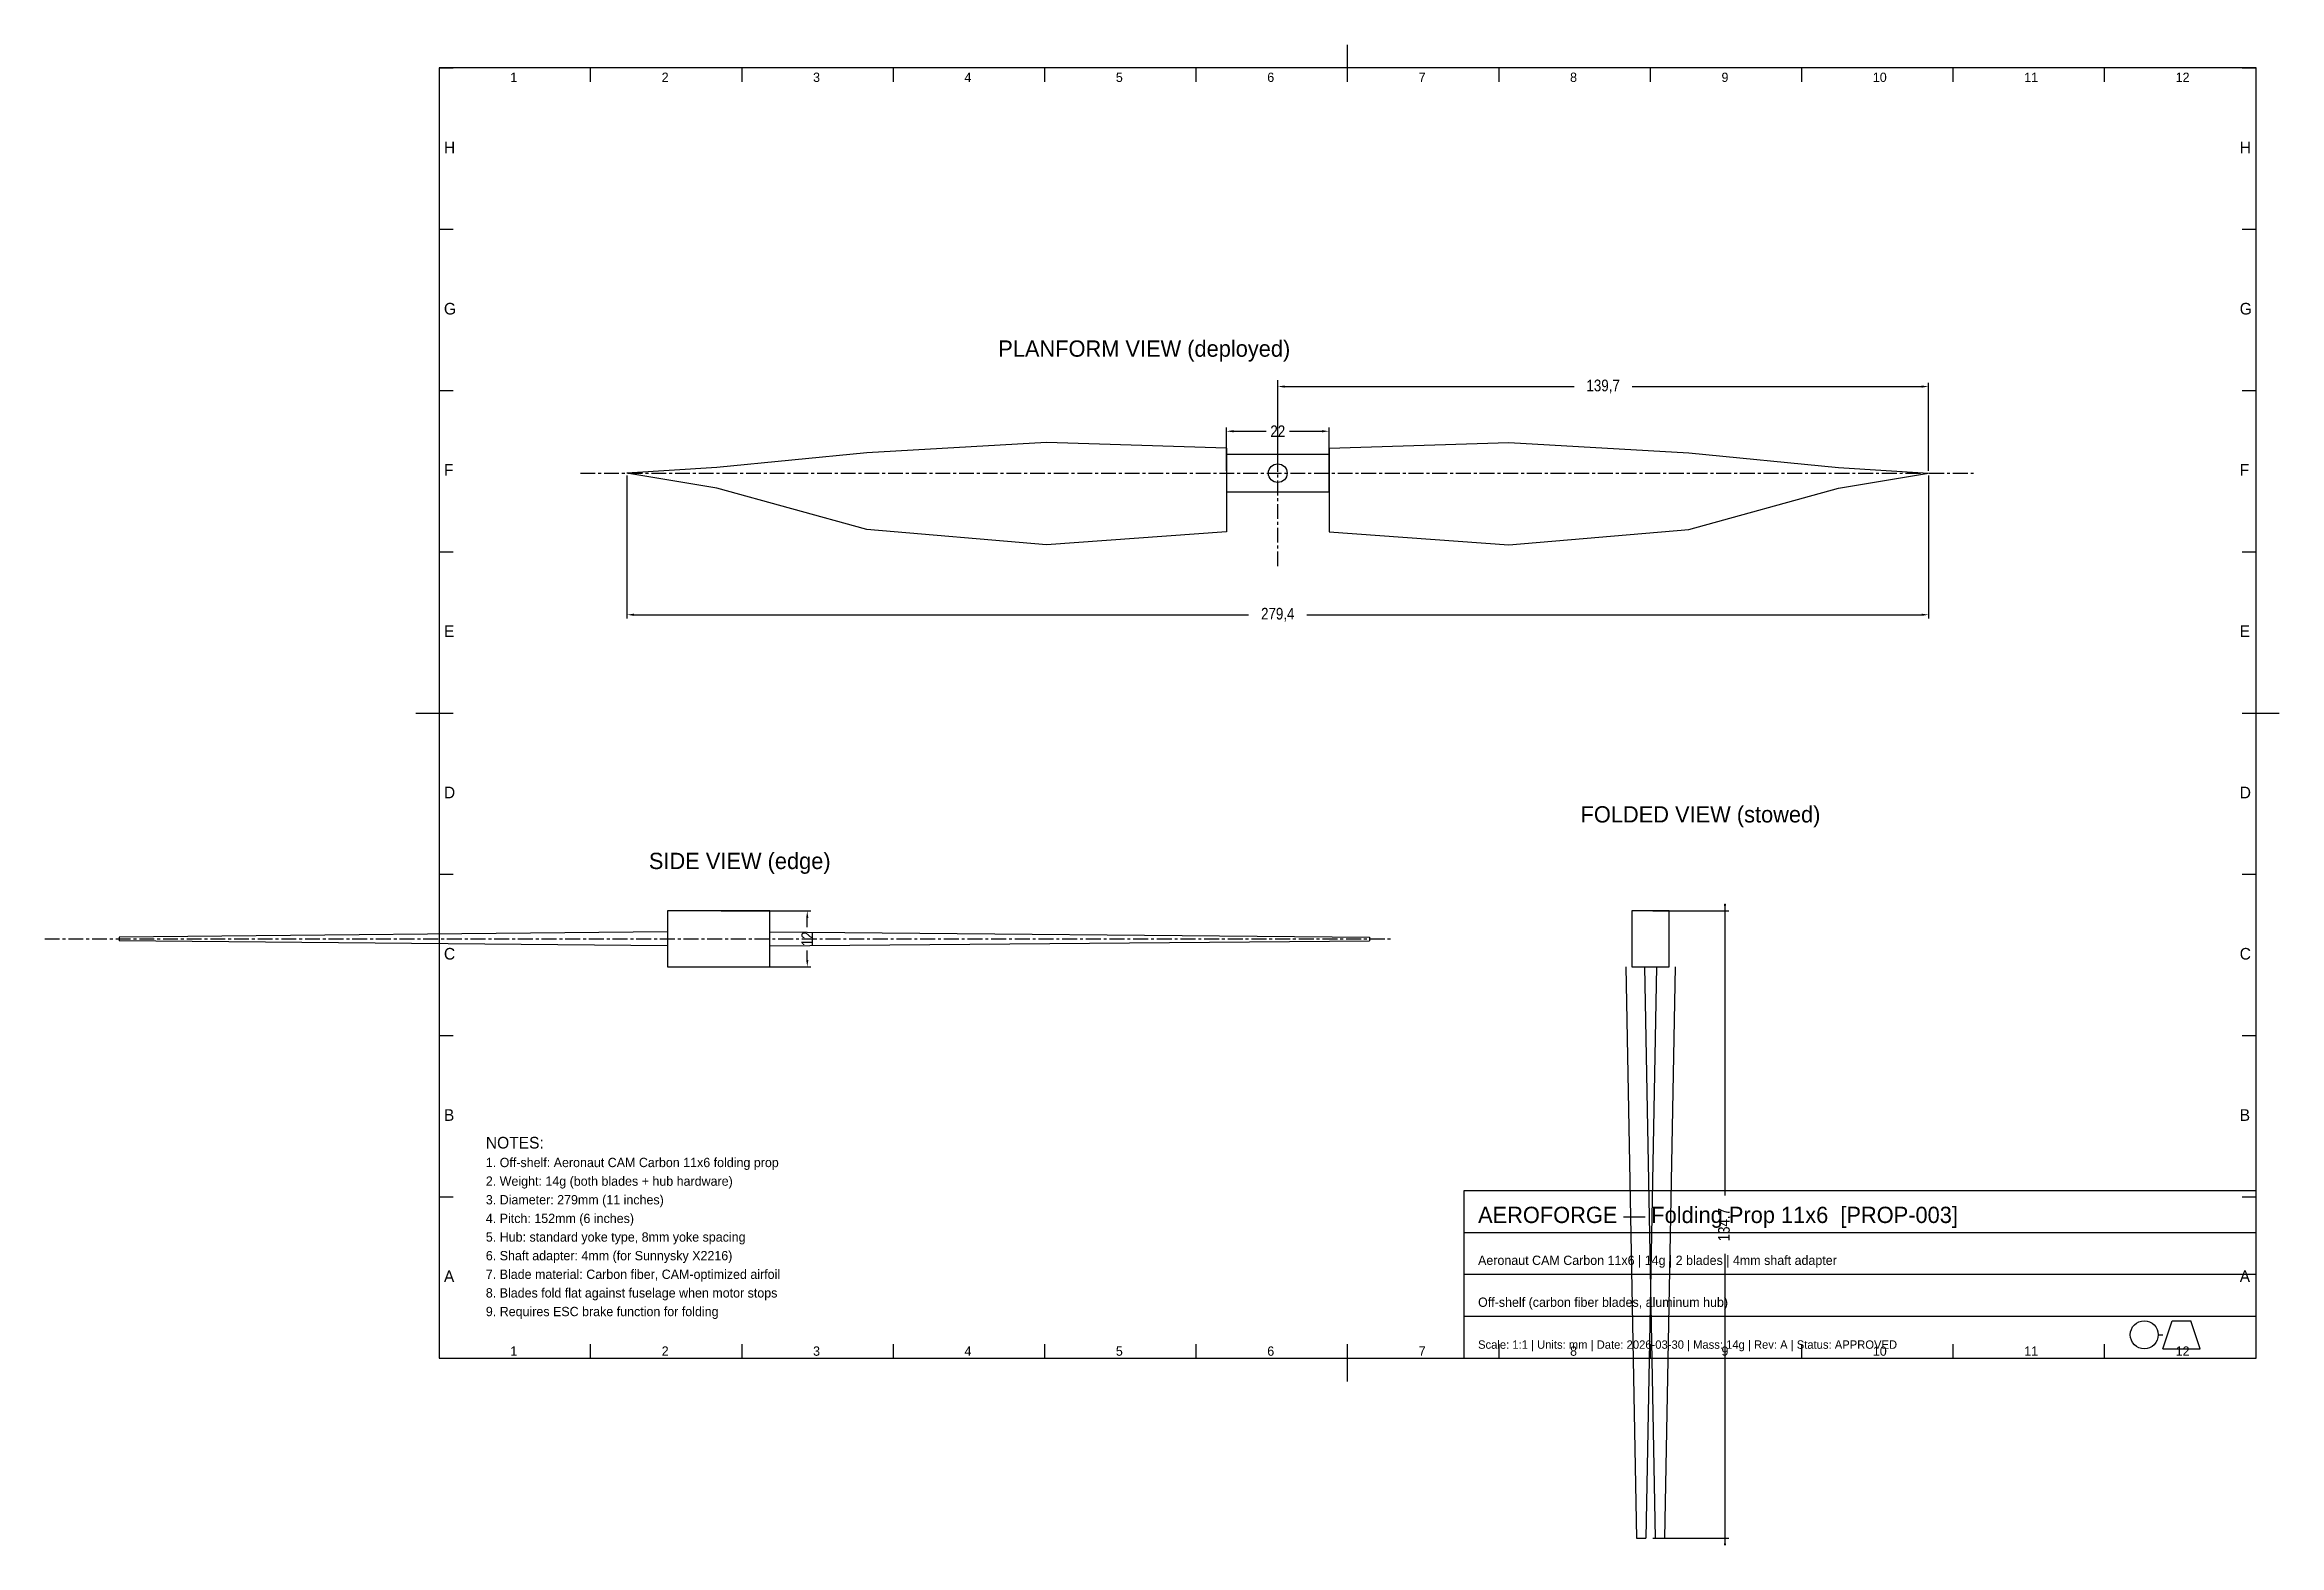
# Model space of a CAD drawing. Header units: metres. Extents: x -65 to 415, y -30 to 292.
import ezdxf

# ---------------------------------------------------------------- set-up
doc = ezdxf.new("R2010")
doc.units = ezdxf.units.M
doc.linetypes.add('CENTER', pattern=[5.08, 3.175, -0.635, 0.635, -0.635])
for name, color, linetype in [('BORDER', 7, 'Continuous'), ('CENTERLINE', 5, 'Continuous'), ('OUTLINE', 7, 'Continuous'), ('TEXT', 7, 'Continuous'), ('TITLEBLOCK', 7, 'Continuous')]:
    doc.layers.add(name, color=color, linetype=linetype)
doc.styles.add('OpenSansCondensed-Light', font='OpenSansCondensed-Light.ttf')
doc.dimstyles.new('AEROFORGE', dxfattribs={"dimtxt": 2.5, "dimasz": 1.5, "dimexe": 0.8, "dimexo": 0.5, "dimgap": 0.6, "dimtad": 1, "dimcen": 2.5, "dimazin": 3, "dimtfac": 1, "dimtmove": 0, "dimatfit": 3})

# ---------------------------------------------------------------- blocks, each defined once
blk = doc.blocks.new('_CLOSEDFILLED')
at = {"color": 0, "linetype": 'BYBLOCK'}
blk.add_solid([(-1, 0.16), (0, 0), (-1, -0.16)], dxfattribs=at)
blk = doc.blocks.new('*D1')
for p, q in [((60.3, 199.5), (60.3, 168.8)), ((339.7, 199.5), (339.7, 168.8)), ((61.8, 169.6), (193.75, 169.6)), ((206.25, 169.6), (338.2, 169.6))]:
    blk.add_line(p, q)
at = {"layer": 'Defpoints'}
for p in [(60.3, 200), (339.7, 200), (60.3, 169.6)]:
    blk.add_point(p, dxfattribs=at)
at = {"xscale": 1.5, "yscale": 1.5, "rotation": 180}
blk.add_blockref('_CLOSEDFILLED', (60.3, 169.6), dxfattribs=at)
at = {"xscale": 1.5, "yscale": 1.5}
blk.add_blockref('_CLOSEDFILLED', (339.7, 169.6), dxfattribs=at)
at = {"insert": (200, 169.6), "char_height": 2.5, "attachment_point": 5, "style": 'OpenSansCondensed-Light'}
blk.add_mtext('279,4', dxfattribs=at)
blk = doc.blocks.new('*D2')
for p, q in [((200, 200.5), (200, 219.4)), ((201.5, 218.6), (263.6, 218.6)), ((276.1, 218.6), (338.2, 218.6)), ((339.7, 200.5), (339.7, 219.4))]:
    blk.add_line(p, q)
at = {"layer": 'Defpoints'}
for p in [(200, 218.6), (200, 200), (339.7, 200)]:
    blk.add_point(p, dxfattribs=at)
at = {"xscale": 1.5, "yscale": 1.5, "rotation": 180}
blk.add_blockref('_CLOSEDFILLED', (200, 218.6), dxfattribs=at)
at = {"xscale": 1.5, "yscale": 1.5}
blk.add_blockref('_CLOSEDFILLED', (339.7, 218.6), dxfattribs=at)
at = {"insert": (269.85, 218.6), "char_height": 2.5, "attachment_point": 5, "style": 'OpenSansCondensed-Light'}
blk.add_mtext('139,7', dxfattribs=at)
blk = doc.blocks.new('*D3')
for p, q in [((189, 200.5), (189, 209.8)), ((190.5, 209), (197.5, 209)), ((202.5, 209), (209.5, 209)), ((211, 200.5), (211, 209.8))]:
    blk.add_line(p, q)
at = {"layer": 'Defpoints'}
for p in [(189, 209), (189, 200), (211, 200)]:
    blk.add_point(p, dxfattribs=at)
at = {"xscale": 1.5, "yscale": 1.5, "rotation": 180}
blk.add_blockref('_CLOSEDFILLED', (189, 209), dxfattribs=at)
at = {"xscale": 1.5, "yscale": 1.5}
blk.add_blockref('_CLOSEDFILLED', (211, 209), dxfattribs=at)
at = {"insert": (200, 209), "char_height": 2.5, "attachment_point": 5, "style": 'OpenSansCondensed-Light'}
blk.add_mtext('22', dxfattribs=at)
blk = doc.blocks.new('*D4')
for p, q in [((80.5, 106), (99.8, 106)), ((99, 102.5), (99, 104.5)), ((99, 95.5), (99, 97.5)), ((80.5, 94), (99.8, 94))]:
    blk.add_line(p, q)
at = {"layer": 'Defpoints'}
for p in [(80, 106), (80, 94), (99, 94)]:
    blk.add_point(p, dxfattribs=at)
at = {"xscale": 1.5, "yscale": 1.5}
for p, rotation in [((99, 106), 90), ((99, 94), 270)]:
    blk.add_blockref('_CLOSEDFILLED', p, dxfattribs=dict(at, rotation=rotation))
at = {"insert": (99, 100), "char_height": 2.5, "attachment_point": 5, "rotation": 90, "style": 'OpenSansCondensed-Light'}
blk.add_mtext('12', dxfattribs=at)
blk = doc.blocks.new('*D5')
for p, q in [((280.5, 106), (296.8, 106)), ((296, 107.5), (296, 44.9)), ((296, 32.4), (296, -30.2)), ((280.5, -28.7), (296.8, -28.7))]:
    blk.add_line(p, q)
at = {"layer": 'Defpoints'}
for p in [(280, 106), (296, 106), (280, -28.7)]:
    blk.add_point(p, dxfattribs=at)
at = {"xscale": 1.5, "yscale": 1.5}
for p, rotation in [((296, 106), 270), ((296, -28.7), 90)]:
    blk.add_blockref('_CLOSEDFILLED', p, dxfattribs=dict(at, rotation=rotation))
at = {"insert": (296, 38.65), "char_height": 2.5, "attachment_point": 5, "rotation": 90, "style": 'OpenSansCondensed-Light'}
blk.add_mtext('134,7', dxfattribs=at)

msp = doc.modelspace()

# ---------------------------------------------------------------- linework, layer by layer
at = {"layer": 'BORDER'}
for p, q in [((215, 287), (215, 292)), ((410, 287), (20, 287)), ((20, 287), (20, 10)), ((20, 287), (23, 287)), ((52.5, 284), (52.5, 287)), ((85, 284), (85, 287)), ((117.5, 284), (117.5, 287)), ((150, 284), (150, 287)), ((182.5, 284), (182.5, 287)), ((215, 284), (215, 287)), ((247.5, 284), (247.5, 287)), ((280, 284), (280, 287)), ((312.5, 284), (312.5, 287)), ((345, 284), (345, 287)), ((377.5, 284), (377.5, 287)), ((407, 287), (410, 287)), ((410, 10), (410, 287)), ((410, 284), (410, 287)), ((20, 252.375), (23, 252.375)), ((407, 252.375), (410, 252.375)), ((20, 217.75), (23, 217.75)), ((407, 217.75), (410, 217.75)), ((20, 183.125), (23, 183.125)), ((407, 183.125), (410, 183.125)), ((15, 148.5), (20, 148.5)), ((20, 148.5), (23, 148.5)), ((407, 148.5), (410, 148.5)), ((410, 148.5), (415, 148.5)), ((20, 113.875), (23, 113.875)), ((407, 113.875), (410, 113.875)), ((20, 79.25), (23, 79.25)), ((407, 79.25), (410, 79.25)), ((20, 44.625), (23, 44.625)), ((407, 44.625), (410, 44.625)), ((20, 10), (410, 10)), ((52.5, 10), (52.5, 13)), ((85, 10), (85, 13)), ((117.5, 10), (117.5, 13)), ((150, 10), (150, 13)), ((182.5, 10), (182.5, 13)), ((215, 10), (215, 13)), ((215, 5), (215, 10)), ((247.5, 10), (247.5, 13)), ((280, 10), (280, 13)), ((312.5, 10), (312.5, 13)), ((345, 10), (345, 13)), ((377.5, 10), (377.5, 13)), ((410, 10), (410, 13))]:
    msp.add_line(p, q, dxfattribs=at)
at = {"layer": 'CENTERLINE', "linetype": 'CENTER'}
for p, q in [((200, 180), (200, 220)), ((50.3, 200), (349.7, 200)), ((-64.7, 100), (224.7, 100))]:
    msp.add_line(p, q, dxfattribs=at)
at = {"layer": 'OUTLINE'}
for p, q in [((150.39, 206.6), (111.78, 204.4)), ((189, 205.4), (150.39, 206.6)), ((211, 205.4), (249.61, 206.6)), ((249.61, 206.6), (288.22, 204.4)), ((111.78, 204.4), (79.605, 201.2)), ((189, 205.4), (189, 187.4)), ((211, 204), (189, 204)), ((189, 204), (189, 196)), ((211, 205.4), (211, 187.4)), ((211, 196), (211, 204)), ((288.22, 204.4), (320.395, 201.2)), ((79.605, 201.2), (60.3, 200)), ((79.605, 196.8), (60.3, 200)), ((111.78, 187.9), (79.605, 196.8)), ((288.22, 187.9), (320.395, 196.8)), ((320.395, 201.2), (339.7, 200)), ((320.395, 196.8), (339.7, 200)), ((189, 196), (211, 196)), ((150.39, 184.6), (111.78, 187.9)), ((189, 187.4), (150.39, 184.6)), ((211, 187.4), (249.61, 184.6)), ((249.61, 184.6), (288.22, 187.9)), ((91, 106), (69, 106)), ((69, 106), (69, 94)), ((91, 94), (91, 106)), ((284, 106), (276, 106)), ((276, 106), (276, 94)), ((284, 94), (284, 106)), ((69, 101.5), (-48.7, 100.4)), ((91, 101.5), (219.7, 100.4)), ((-48.7, 100.4), (-48.7, 99.6)), ((69, 98.5), (-48.7, 99.6)), ((91, 98.5), (219.7, 99.6)), ((219.7, 100.4), (219.7, 99.6)), ((69, 94), (91, 94)), ((274.7, 94), (277, -28.7)), ((276, 94), (284, 94)), ((278.7, 94), (281, -28.7)), ((281.3, 94), (279, -28.7)), ((285.3, 94), (283, -28.7)), ((277, -28.7), (279, -28.7)), ((281, -28.7), (283, -28.7))]:
    msp.add_line(p, q, dxfattribs=at)
msp.add_circle((200, 200), 2, dxfattribs=at)
at = {"layer": 'TITLEBLOCK'}
for p, q in [((240, 46), (410, 46)), ((240, 10), (240, 46)), ((410, 10), (410, 46)), ((240, 37), (410, 37)), ((240, 28), (410, 28)), ((240, 19), (410, 19)), ((389, 15), (390, 15)), ((390, 12), (392, 18)), ((392, 18), (396, 18)), ((398, 12), (396, 18)), ((240, 10), (410, 10)), ((390, 12), (398, 12))]:
    msp.add_line(p, q, dxfattribs=at)
msp.add_circle((386, 15), 3, dxfattribs=at)

# ---------------------------------------------------------------- texts
at = {"layer": 'BORDER'}
for s, height, p in [('1', 2, (35.25, 284)), ('2', 2, (67.75, 284)), ('3', 2, (100.25, 284)), ('4', 2, (132.75, 284)), ('5', 2, (165.25, 284)), ('6', 2, (197.75, 284)), ('7', 2, (230.25, 284)), ('8', 2, (262.75, 284)), ('9', 2, (295.25, 284)), ('10', 2, (327.75, 284)), ('11', 2, (360.25, 284)), ('12', 2, (392.75, 284)), ('H', 2.5, (21, 268.6875)), ('H', 2.5, (406.5, 268.6875)), ('G', 2.5, (21, 234.0625)), ('G', 2.5, (406.5, 234.0625)), ('F', 2.5, (21, 199.4375)), ('F', 2.5, (406.5, 199.4375)), ('E', 2.5, (21, 164.8125)), ('E', 2.5, (406.5, 164.8125)), ('D', 2.5, (21, 130.1875)), ('D', 2.5, (406.5, 130.1875)), ('C', 2.5, (21, 95.5625)), ('C', 2.5, (406.5, 95.5625)), ('B', 2.5, (21, 60.9375)), ('B', 2.5, (406.5, 60.9375)), ('A', 2.5, (21, 26.3125)), ('A', 2.5, (406.5, 26.3125)), ('1', 2, (35.25, 10.5)), ('2', 2, (67.75, 10.5)), ('3', 2, (100.25, 10.5)), ('4', 2, (132.75, 10.5)), ('5', 2, (165.25, 10.5)), ('6', 2, (197.75, 10.5)), ('7', 2, (230.25, 10.5)), ('8', 2, (262.75, 10.5)), ('9', 2, (295.25, 10.5)), ('10', 2, (327.75, 10.5)), ('11', 2, (360.25, 10.5)), ('12', 2, (392.75, 10.5))]:
    msp.add_text(s, height=height, dxfattribs=at).set_placement(p)
at = {"layer": 'TEXT'}
for s, height, p in [('PLANFORM VIEW (deployed)', 3.5, (140, 225)), ('FOLDED VIEW (stowed)', 3.5, (265, 125)), ('SIDE VIEW (edge)', 3.5, (65, 115)), ('1. Off-shelf: Aeronaut CAM Carbon 11x6 folding prop', 2, (30, 51)), ('NOTES:', 2.5, (30, 55)), ('2. Weight: 14g (both blades + hub hardware)', 2, (30, 47)), ('3. Diameter: 279mm (11 inches)', 2, (30, 43)), ('4. Pitch: 152mm (6 inches)', 2, (30, 39)), ('5. Hub: standard yoke type, 8mm yoke spacing', 2, (30, 35)), ('6. Shaft adapter: 4mm (for Sunnysky X2216)', 2, (30, 31)), ('7. Blade material: Carbon fiber, CAM-optimized airfoil', 2, (30, 27)), ('8. Blades fold flat against fuselage when motor stops', 2, (30, 23)), ('9. Requires ESC brake function for folding', 2, (30, 19))]:
    msp.add_text(s, height=height, dxfattribs=at).set_placement(p)
at = {"layer": 'TITLEBLOCK'}
for s, height, p in [('AEROFORGE — Folding Prop 11x6  [PROP-003]', 3.5, (243, 39)), ('Aeronaut CAM Carbon 11x6 | 14g | 2 blades | 4mm shaft adapter', 2, (243, 30)), ('Off-shelf (carbon fiber blades, aluminum hub)', 2, (243, 21)), ('Scale: 1:1 | Units: mm | Date: 2026-03-30 | Mass: 14g | Rev: A | Status: APPROVED', 1.8, (243, 12))]:
    msp.add_text(s, height=height, dxfattribs=at).set_placement(p)

# ---------------------------------------------------------------- dimensions: what is measured, and where the dimension line sits
for base, p1, p2, picture, middle in [((200, 218.6), (200, 200), (339.7, 200), '*D2', (269.85, 218.6)), ((189, 209), (189, 200), (211, 200), '*D3', (200, 209)), ((60.3, 169.6), (60.3, 200), (339.7, 200), '*D1', (200, 169.6))]:
    dim = msp.add_linear_dim(base=base, p1=p1, p2=p2, dimstyle='AEROFORGE')
    dim.commit()
    dim.dimension.update_dxf_attribs({"geometry": picture, "text_midpoint": middle})
for base, p1, p2, picture, middle in [((99, 94), (80, 94), (80, 106), '*D4', (99, 100)), ((296, 106), (280, 106), (280, -28.7), '*D5', (296, 38.65))]:
    dim = msp.add_linear_dim(base=base, p1=p1, p2=p2, angle=90, dimstyle='AEROFORGE')
    dim.commit()
    dim.dimension.update_dxf_attribs({"geometry": picture, "text_midpoint": middle})

doc.saveas('drawing.dxf')
